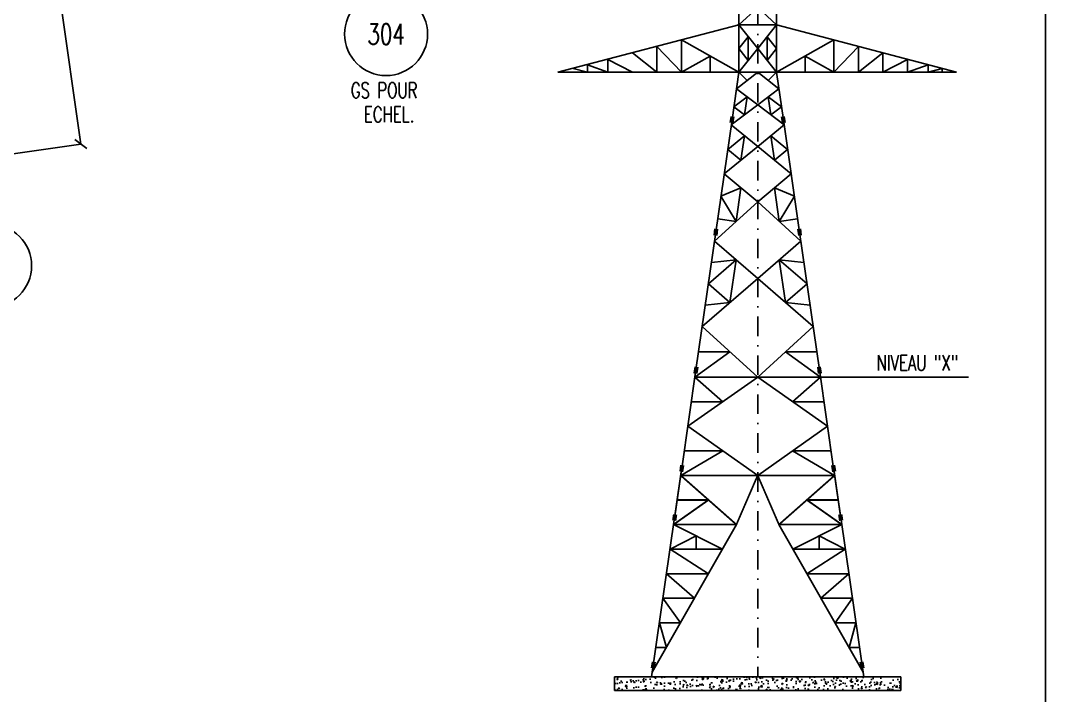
# Model space of a CAD drawing. Extents: x 142141 to 158361, y -178354 to -166874.
# Drawn here: x 154405 to 158361, y -174371 to -171768 of the extents above; entities that cross this region are included whole.
import ezdxf
from ezdxf.enums import TextEntityAlignment as Align

# ---------------------------------------------------------------- set-up
doc = ezdxf.new("R2010")
doc.units = 0
doc.header["$LTSCALE"] = 150
doc.header["$MEASUREMENT"] = 0
doc.linetypes.add('DASHDOT', pattern=[1, 0.5, -0.25, 0, -0.25])
doc.layers.get('0').update_dxf_attribs({"linetype": 'CONTINUOUS'})
for name, color, linetype in [('BOLLINI_1', 7, 'CONTINUOUS'), ('LS', 7, 'CONTINUOUS'), ('MZ', 6, 'DASHDOT'), ('QT_MPR', 7, 'CONTINUOUS'), ('TESTI_A_P', 7, 'CONTINUOUS')]:
    doc.layers.add(name, color=color, linetype=linetype)
doc.styles.add('RQL', font='ROMANS8.SHX', dxfattribs={"width": 0.7})
doc.styles.add('RS', font='ROMANS8.shx', dxfattribs={"width": 0.7})
doc.dimstyles.new('TRATTO', dxfattribs={"dimscale": 0, "dimtxt": 60, "dimasz": 40, "dimexe": 0, "dimexo": 0, "dimgap": 10, "dimtad": 1, "dimrnd": 0.5, "dimdsep": 46, "dimtxsty": 'RS', "dimblk1": 'OBLIQUE', "dimblk2": 'OBLIQUE', "dimsah": 1, "dimcen": 0.09, "dimclrd": 2, "dimclre": 2, "dimclrt": 7, "dimadec": 0, "dimazin": 0, "dimtfac": 1, "dimtix": 1, "dimtmove": 2, "dimatfit": 3, "dimfxl": 1, "dimtolj": 1, "dimtzin": 0, "dimarcsym": 0})

# ---------------------------------------------------------------- blocks, each defined once
blk = doc.blocks.new('_OBLIQUE')
at = {"color": 0, "linetype": 'ByBlock'}
blk.add_line((-0.5, -0.5), (0.5, 0.5), dxfattribs=at)
blk = doc.blocks.new('*D20')
at = {"layer": 'QT_MPR', "color": 2, "lineweight": -2, "transparency": 16777216}
for p, q in [((152916.8, -170942.1), (154420.4, -170726.4)), ((154420.4, -170726.4), (154638.3, -172244.3)), ((153150.5, -172457.8), (154638.3, -172244.3))]:
    blk.add_line(p, q, dxfattribs=at)
at = {"layer": 'QT_MPR', "color": 2, "lineweight": -2, "transparency": 16777216, "xscale": 40, "yscale": 40, "zscale": 40}
for p, rotation in [((154420.4, -170726.4), 98.1661393023542), ((154638.3, -172244.3), 278.1661393023542)]:
    blk.add_blockref('_OBLIQUE', p, dxfattribs=dict(at, rotation=rotation))
at = {"layer": 'QT_MPR', "color": 7, "transparency": 16777216, "insert": (154489.8, -171491), "char_height": 60, "attachment_point": 5, "rotation": 98.1661, "style": 'RS'}
blk.add_mtext('\\A1;1533.5', dxfattribs=at)
blk = doc.blocks.new('xxx')
blk.add_circle((0, 0), 8)
at = {"color": 3, "style": 'RQL', "width": 0.7}
blk.add_attdef('POS', text='', height=4, dxfattribs=at).set_placement((0, 0), align=Align.MIDDLE)
at = {"style": 'RQL', "width": 0.7, "flags": 1}
for tag, p in [('POS1', (-0.39, -5.42)), ('TIPO', (-0.39, -8.66))]:
    blk.add_attdef(tag, p, '', height=2, dxfattribs=at)

msp = doc.modelspace()

# ---------------------------------------------------------------- hatches: boundary and pattern name
at = {"layer": 'LS'}
h = msp.add_hatch(dxfattribs=at)
h.set_pattern_fill('AR-CONC', color=3, scale=7.110105, style=0)
h.set_pattern_definition([(50, (134603.97, -178795.032), (50.997955, -4.46174), [5.33258, -58.65837]), (355, (134603.97, -178795.03), (-9.86537, 53.48165), [4.26606, -46.9267]), (100.4514, (134608.22, -178795.404), (41.13263, 49.01988), [4.532, -49.85194]), (46.1842, (134603.97, -178780.81), (75.88196, -11.76858), [7.99887, -87.98755]), (96.6356, (134610.29, -178781.79), (66.4555, 69.2608), [6.798, -74.7779]), (351.1842, (134603.97, -178780.81), (66.45545, 69.26086), [6.3991, -70.39004]), (21, (134611.08, -178784.367), (42.44072, -28.62663), [5.33258, -58.65837]), (326, (134611.08, -178784.367), (17.29998, 51.55893), [4.26606, -46.9267]), (71.4514, (134614.617, -178786.753), (59.74071, 22.93226), [4.532, -49.85194]), (37.5, (134603.97, -178795.032), (0.864579, 23.669104), [0, -46.357888, 0, -47.637706, 0, -47.10445]), (7.5, (134603.97, -178795.032), (18.704522, 28.043089), [0, -27.160603, 0, -45.291372, 0, -17.953016]), (327.5, (134588.115, -178795.032), (37.955338, -1.603675), [0, -17.775264, 0, -55.458822, 0, -73.58959]), (317.5, (134581.004, -178795.032), (41.46515, 7.11757), [0, -23.107843, 0, -36.830346, 0, -52.259275])])
h.paths.add_polyline_path([(157802.15, -174299.836), (156698.281, -174299.836), (156698.281, -174351.662), (157802.15, -174351.662)])

# ---------------------------------------------------------------- linework, layer by layer
at = {"color": 6, "ltscale": 0.01}
for p, q in [((157177.535, -171967.756), (157177.535, -171519.036)), ((157322.895, -171967.756), (157322.895, -171519.036)), ((157250.215, -171718.116), (157177.535, -171784.476)), ((157250.215, -171718.116), (157322.895, -171784.476)), ((156479.175, -171967.756), (157177.535, -171784.476)), ((157173.585, -171784.476), (157322.895, -171784.476)), ((157177.535, -171784.476), (157250.215, -171876.116)), ((157322.895, -171784.476), (157250.215, -171876.116)), ((158018.095, -171967.756), (157322.895, -171784.476)), ((156861.535, -171967.756), (156861.535, -171867.785)), ((156956.335, -171967.756), (156861.535, -171867.785)), ((156956.335, -171967.756), (156956.335, -171842.792)), ((157177.535, -171967.756), (156956.335, -171842.792)), ((157177.535, -171876.116), (157213.875, -171830.296)), ((157213.875, -171830.296), (157213.875, -171921.936)), ((157322.895, -171876.116), (157286.555, -171830.296)), ((157286.555, -171830.296), (157286.555, -171921.936)), ((157322.895, -171967.756), (157544.095, -171842.792)), ((157544.095, -171967.756), (157544.095, -171842.792)), ((157544.095, -171967.756), (157638.895, -171867.785)), ((157638.895, -171967.756), (157638.895, -171867.785)), ((156861.535, -171967.756), (156766.735, -171892.778)), ((157066.935, -171905.274), (156956.335, -171967.756)), ((157066.935, -171905.274), (157066.935, -171967.756)), ((157177.535, -171967.756), (157250.215, -171876.116)), ((157213.875, -171921.936), (157177.535, -171876.116)), ((157322.895, -171967.756), (157250.215, -171876.116)), ((157286.555, -171921.936), (157322.895, -171876.116)), ((157433.495, -171905.274), (157544.095, -171967.756)), ((157433.495, -171905.274), (157433.495, -171967.756)), ((157638.895, -171967.756), (157733.695, -171892.778)), ((157733.695, -171967.756), (157733.695, -171892.778)), ((156592.935, -171967.756), (156592.935, -171938.598)), ((156671.935, -171967.756), (156592.935, -171938.598)), ((156671.935, -171967.756), (156671.935, -171917.771)), ((156766.735, -171967.756), (156671.935, -171917.771)), ((157733.695, -171967.756), (157828.495, -171917.771)), ((157828.495, -171967.756), (157828.495, -171917.771)), ((157828.495, -171967.756), (157907.495, -171938.598)), ((157907.495, -171967.756), (157907.495, -171938.598)), ((157177.535, -171967.756), (156479.175, -171967.756)), ((156592.935, -171967.756), (156537.635, -171953.177)), ((157177.535, -171967.756), (157151.171, -172150.403)), ((157250.215, -171967.756), (157168.413, -172030.956)), ((157177.535, -171967.756), (157209.314, -171999.356)), ((157177.535, -171967.756), (157322.895, -171967.756)), ((157250.215, -171967.756), (157332.018, -172030.956)), ((157322.895, -171967.756), (157291.117, -171999.356)), ((157322.895, -171967.756), (157349.26, -172150.403)), ((157322.895, -171967.756), (158018.095, -171967.756)), ((157907.495, -171967.756), (157962.795, -171953.177)), ((157962.795, -171967.756), (157962.795, -171953.177)), ((157158.378, -172100.476), (157209.314, -172062.155)), ((157168.413, -172030.956), (157250.215, -172093.353)), ((157209.314, -172062.155), (157199.279, -172131.675)), ((157332.018, -172030.956), (157250.215, -172093.353)), ((157342.053, -172100.476), (157291.117, -172062.155)), ((157291.117, -172062.155), (157301.152, -172131.675)), ((157250.215, -172093.353), (157148.343, -172169.996)), ((157199.279, -172131.675), (157158.378, -172100.476)), ((157250.215, -172093.353), (157352.088, -172169.996)), ((157301.152, -172131.675), (157342.053, -172100.476)), ((157148.063, -172137.773), (157144.618, -172161.637)), ((157158.071, -172139.218), (157154.626, -172163.082)), ((157342.36, -172139.218), (157345.804, -172163.082)), ((157352.368, -172137.773), (157355.813, -172161.637)), ((157088.541, -172584.296), (157011.833, -173115.717)), ((157083.552, -172618.86), (157250.215, -172762.709)), ((157416.879, -172618.86), (157250.215, -172762.709)), ((157166.883, -172690.784), (157059.833, -172783.18)), ((157071.692, -172701.02), (157166.883, -172690.784)), ((157166.883, -172690.784), (157143.165, -172855.104)), ((157428.739, -172701.02), (157333.547, -172690.784)), ((157333.547, -172690.784), (157440.598, -172783.18)), ((157333.547, -172690.784), (157357.266, -172855.104)), ((157250.215, -172762.709), (157036.114, -172947.5)), ((157250.215, -172762.709), (157464.317, -172947.5)), ((157059.833, -172783.18), (157143.165, -172855.104)), ((157440.598, -172783.18), (157357.266, -172855.104)), ((157143.165, -172855.104), (157047.973, -172865.34)), ((157357.266, -172855.104), (157452.457, -172865.34)), ((157036.114, -172947.5), (157250.215, -173143.276)), ((157464.317, -172947.5), (157250.215, -173143.276)), ((157007.855, -173143.276), (157143.165, -173045.388)), ((157143.165, -173045.388), (157021.984, -173045.388)), ((157492.576, -173143.276), (157357.266, -173045.388)), ((157357.266, -173045.388), (157478.446, -173045.388)), ((157008.624, -173103.785), (157005.179, -173127.649)), ((157008.624, -173103.785), (157005.179, -173127.649)), ((157008.624, -173103.785), (157005.179, -173127.649)), ((157018.632, -173105.23), (157015.187, -173129.094)), ((157018.632, -173105.23), (157015.187, -173129.094)), ((157018.632, -173105.23), (157015.187, -173129.094)), ((157481.799, -173105.23), (157485.243, -173129.094)), ((157481.799, -173105.23), (157485.243, -173129.094)), ((157481.799, -173105.23), (157485.243, -173129.094)), ((157491.807, -173103.785), (157495.252, -173127.649)), ((157491.807, -173103.785), (157495.252, -173127.649)), ((157491.807, -173103.785), (157495.252, -173127.649)), ((157250.215, -173143.276), (156980.487, -173332.876)), ((157007.855, -173143.276), (157250.215, -173143.276)), ((157007.855, -173143.276), (157115.351, -173238.076)), ((157007.855, -173143.276), (157250.215, -173143.276)), ((157007.855, -173143.276), (157250.215, -173143.276)), ((157492.576, -173143.276), (157250.215, -173143.276)), ((157250.215, -173143.276), (157519.944, -173332.876)), ((157492.576, -173143.276), (157250.215, -173143.276)), ((157492.576, -173143.276), (157250.215, -173143.276)), ((157492.576, -173143.276), (157385.08, -173238.076)), ((157115.351, -173238.076), (156994.171, -173238.076)), ((157385.08, -173238.076), (157506.26, -173238.076)), ((156980.487, -173332.876), (157250.215, -173522.476)), ((157519.944, -173332.876), (157250.215, -173522.476)), ((156953.119, -173522.476), (157115.351, -173427.676)), ((157115.351, -173427.676), (156966.803, -173427.676)), ((157547.312, -173522.476), (157385.08, -173427.676)), ((157385.08, -173427.676), (157533.628, -173427.676)), ((156953.919, -173482.769), (156950.475, -173506.633)), ((156963.927, -173484.213), (156960.483, -173508.077)), ((157536.503, -173484.213), (157539.948, -173508.077)), ((157546.512, -173482.769), (157549.956, -173506.633))]:
    msp.add_line(p, q, dxfattribs=at)
at = {"color": 3}
for p, q in [((156925.751, -173712.076), (157060.615, -173617.276)), ((157574.68, -173712.076), (157439.815, -173617.276)), ((157439.815, -173617.276), (157560.996, -173617.276))]:
    msp.add_line(p, q, dxfattribs=at)
at = {"color": 6, "ltscale": 0.01}
for points in [[(157151.171, -172150.403), (157088.541, -172584.296)], [(157250.215, -172254.133), (157148.343, -172169.996)], [(157250.215, -172254.133), (157352.088, -172169.996)], [(157349.26, -172150.403), (157411.89, -172584.296)], [(157134.659, -172264.796), (157199.279, -172212.065)], [(157199.279, -172212.065), (157185.595, -172306.865)], [(157365.772, -172264.796), (157301.152, -172212.065)], [(157301.152, -172212.065), (157314.835, -172306.865)], [(157120.975, -172359.596), (157250.215, -172254.133)], [(157379.456, -172359.596), (157250.215, -172254.133)], [(157185.595, -172306.865), (157134.659, -172264.796)], [(157314.835, -172306.865), (157365.772, -172264.796)], [(157250.215, -172467.905), (157120.975, -172359.596)], [(157250.215, -172467.905), (157379.456, -172359.596)], [(157108.501, -172446.017), (157185.595, -172413.75)], [(157185.595, -172413.75), (157166.883, -172543.382)], [(157391.93, -172446.017), (157314.835, -172413.75)], [(157314.835, -172413.75), (157333.547, -172543.382)], [(157108.501, -172446.017), (157166.883, -172543.382)], [(157391.93, -172446.017), (157333.547, -172543.382)], [(157083.552, -172618.86), (157250.215, -172467.905)], [(157416.879, -172618.86), (157250.215, -172467.905)], [(157166.883, -172543.382), (157096.026, -172532.439)], [(157333.547, -172543.382), (157404.405, -172532.439)], [(157085.432, -172571.667), (157081.988, -172595.531)], [(157095.441, -172573.112), (157091.996, -172596.976)], [(157404.99, -172573.112), (157408.435, -172596.976)], [(157414.998, -172571.667), (157418.443, -172595.531)], [(157411.89, -172584.296), (157488.598, -173115.717)], [(157011.833, -173115.717), (156957.028, -173495.398)], [(157488.598, -173115.717), (157543.403, -173495.398)]]:
    msp.add_lwpolyline(points, dxfattribs=at)
at = {"color": 3, "const_width": 6.667}
for points in [[(156957.028, -173495.398), (156929.76, -173684.301)], [(157168.112, -173712.076), (156953.119, -173522.476)], [(156953.119, -173522.476), (157250.215, -173522.476)], [(157168.112, -173712.076), (157250.215, -173522.476)], [(157547.312, -173522.476), (157250.215, -173522.476)], [(157332.319, -173712.076), (157250.215, -173522.476)], [(157332.319, -173712.076), (157547.312, -173522.476)], [(157543.403, -173495.398), (157570.67, -173684.301)], [(156925.751, -173712.076), (157060.615, -173617.276)], [(157060.615, -173617.276), (156939.435, -173617.276)], [(157574.68, -173712.076), (157439.815, -173617.276)], [(157439.815, -173617.276), (157560.996, -173617.276)], [(156926.551, -173672.369), (156923.107, -173696.233)], [(156936.56, -173673.813), (156933.115, -173697.677)], [(157563.871, -173673.813), (157567.316, -173697.677)], [(157573.879, -173672.369), (157577.324, -173696.233)], [(156925.751, -173712.076), (157168.112, -173712.076)], [(157574.68, -173712.076), (157332.319, -173712.076)]]:
    msp.add_lwpolyline(points, dxfattribs=at)
at = {"color": 6}
for points in [[(156929.76, -173684.301), (156840.911, -174299.836)], [(157570.67, -173684.301), (157659.52, -174299.836)], [(156843.648, -174280.876), (157168.112, -173712.076)], [(157114.034, -173806.876), (156925.751, -173712.076)], [(157656.783, -174280.876), (157332.319, -173712.076)], [(157386.396, -173806.876), (157574.68, -173712.076)], [(157013.051, -173756.031), (156912.067, -173806.876)], [(157013.051, -173806.876), (157013.051, -173756.031)], [(157487.38, -173806.876), (157487.38, -173756.031)], [(157487.38, -173756.031), (157588.364, -173806.876)], [(157059.957, -173901.676), (156912.067, -173806.876)], [(156912.067, -173806.876), (157114.034, -173806.876)], [(157588.364, -173806.876), (157386.396, -173806.876)], [(157440.474, -173901.676), (157588.364, -173806.876)], [(157005.88, -173996.476), (156898.383, -173901.676)], [(156898.383, -173901.676), (157059.957, -173901.676)], [(157602.048, -173901.676), (157440.474, -173901.676)], [(157494.551, -173996.476), (157602.048, -173901.676)], [(156951.802, -174091.276), (156884.699, -173996.476)], [(156884.699, -173996.476), (157005.88, -173996.476)], [(157615.731, -173996.476), (157494.551, -173996.476)], [(157548.628, -174091.276), (157615.731, -173996.476)], [(156897.725, -174186.076), (156871.015, -174091.276)], [(156871.015, -174091.276), (156951.802, -174091.276)], [(157629.415, -174091.276), (157548.628, -174091.276)], [(157602.706, -174186.076), (157629.415, -174091.276)], [(156857.331, -174186.076), (156897.725, -174186.076)], [(157643.099, -174186.076), (157602.706, -174186.076)], [(156844.448, -174241.169), (156841.003, -174265.033)], [(157655.983, -174241.169), (157659.428, -174265.033)], [(156854.456, -174242.613), (156851.011, -174266.477)], [(157645.975, -174242.613), (157649.419, -174266.477)]]:
    msp.add_lwpolyline(points, dxfattribs=at)
at = {"layer": 'LS', "color": 6}
msp.add_line((157492.576, -173143.276), (158063.213, -173143.276), dxfattribs=at)
at = {"layer": 'LS', "color": 8}
msp.add_lwpolyline([(142140.931, -166873.78), (142140.931, -178353.78), (154860.931, -178353.78), (154860.931, -176753.78), (158360.931, -176753.78), (158360.931, -166873.78), (142140.931, -166873.78)], close=True, dxfattribs=at)
at = {"layer": 'LS', "color": 3}
msp.add_lwpolyline([(156698.281, -174299.836), (157802.15, -174299.836), (157802.15, -174351.662), (156698.281, -174351.662)], close=True, dxfattribs=at)
at = {"layer": 'MZ'}
msp.add_line((157250.215, -171258.759), (157250.215, -174299.836), dxfattribs=at)

# ---------------------------------------------------------------- block references
at = {"layer": 'BOLLINI_1', "xscale": 20, "yscale": 20, "zscale": 20}
for p in [(155816.228, -171820.195), (154288.422, -172713.828)]:
    msp.add_blockref('xxx', p, dxfattribs=at).add_auto_attribs({'POS': '304'})

# ---------------------------------------------------------------- texts
at = {"color": 7, "style": 'RS', "width": 0.7}
msp.add_text('NIVEAU "X"', height=60, dxfattribs=at).set_placement((157709.457, -173118.459))
at = {"layer": 'TESTI_A_P', "style": 'RS', "width": 0.7}
for s, p in [('GS POUR', (155680.091, -172066.852)), (' ECHEL.', (155702.152, -172160.145))]:
    msp.add_text(s, height=60, dxfattribs=at).set_placement(p)

# ---------------------------------------------------------------- dimensions: what is measured, and where the dimension line sits
at = {"layer": 'QT_MPR'}
dim = msp.add_linear_dim(base=(154638.264, -172244.321), p1=(152916.84, -170942.127), p2=(153150.504, -172457.813), angle=98.166139, text='1533.5', dimstyle='TRATTO', override={"dimscale": 1}, dxfattribs=at)
dim.commit()
dim.dimension.update_dxf_attribs({"geometry": '*D20', "text_midpoint": (154489.757, -171491.023), "dimtype": 160})

doc.saveas('drawing.dxf')
